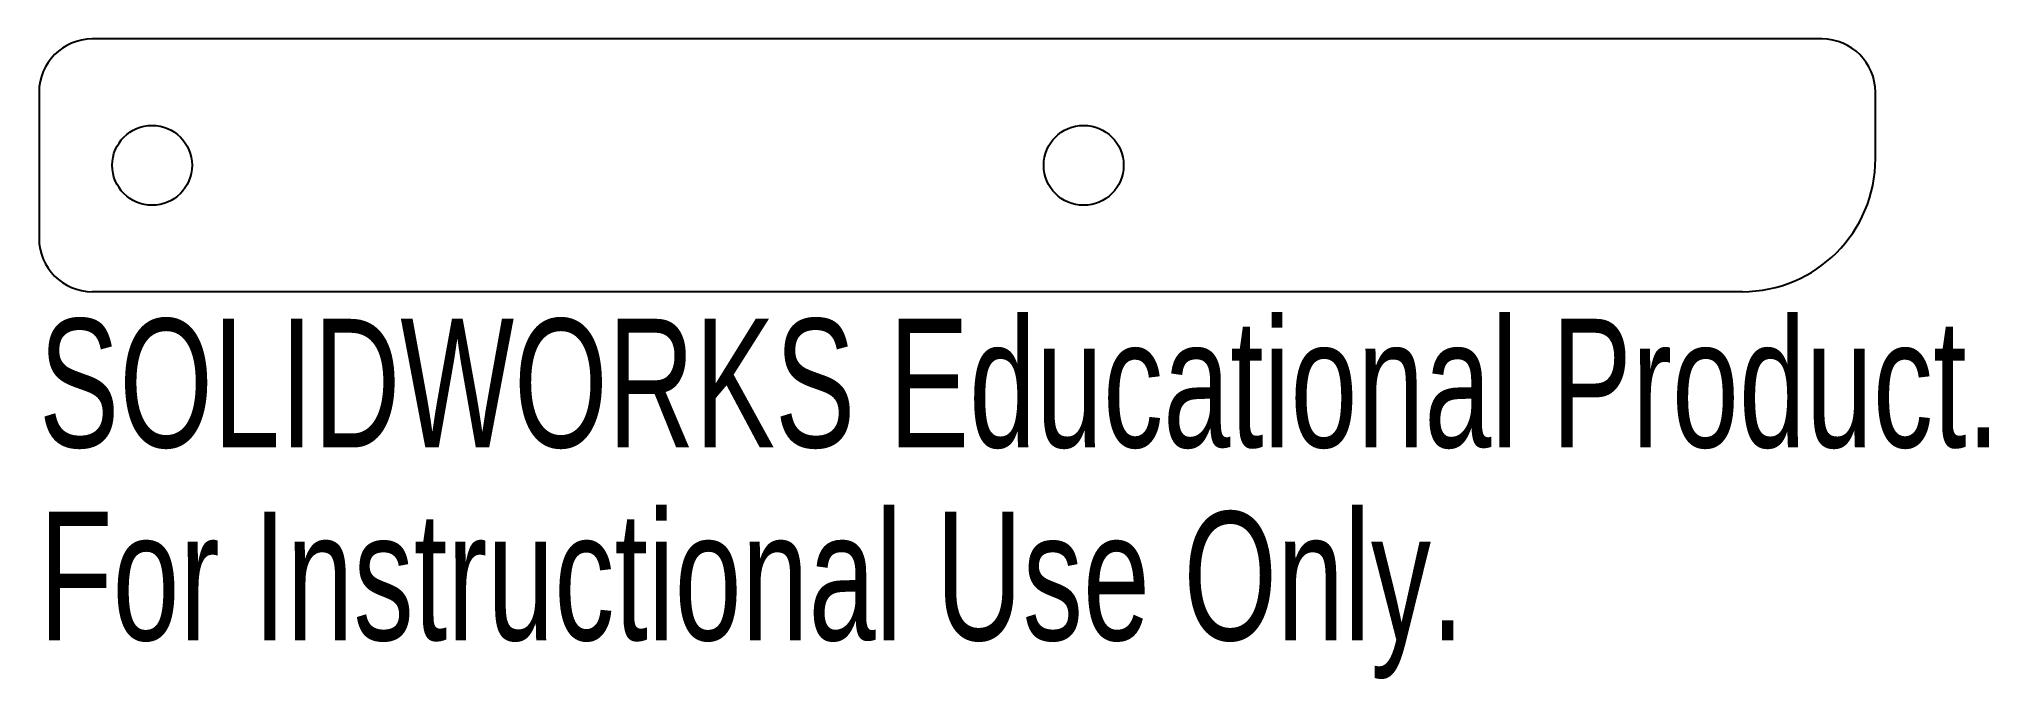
# Model space of a CAD drawing. Header units: millimetres. Extents: x -39.3 to 34, y -19.3 to 4.8.
import ezdxf

# ---------------------------------------------------------------- set-up
doc = ezdxf.new("R2010")
doc.units = ezdxf.units.MM
doc.styles.add('SLDTEXTSTYLE0', font='TXT', dxfattribs={"width": 0.7})

msp = doc.modelspace()

# ---------------------------------------------------------------- linework, layer by layer
at = {"color": 7, "linetype": 'Continuous', "lineweight": 25}
for p, q in [((27.75, 4.75), (-37.25, 4.75)), ((-39.25, 2.75), (-39.25, -2.75)), ((29.75, 0.25), (29.75, 2.75)), ((24.75, -4.75), (-37.25, -4.75))]:
    msp.add_line(p, q, dxfattribs=at)
for centre in [(-35, 0), (0, 0)]:
    msp.add_circle(centre, 1.5, dxfattribs=at)
for centre, radius, start, end in [((-37.25, 2.75), 2, 90, 180), ((27.75, 2.75), 2, 0, 90), ((24.75, 0.25), 5, 270, 0), ((-37.25, -2.75), 2, 180, 270)]:
    msp.add_arc(centre, radius, start, end, dxfattribs=at)

# ---------------------------------------------------------------- texts
at = {"color": 7, "linetype": 'Continuous', "char_height": 4.83362, "attachment_point": 1, "style": 'SLDTEXTSTYLE0'}
for s, insert in [('SOLIDWORKS Educational Product.', (-39.25, -5.77)), ('For Instructional Use Only.', (-39.25, -13.02))]:
    msp.add_mtext(s, dxfattribs=dict(at, insert=insert))

doc.saveas('drawing.dxf')
